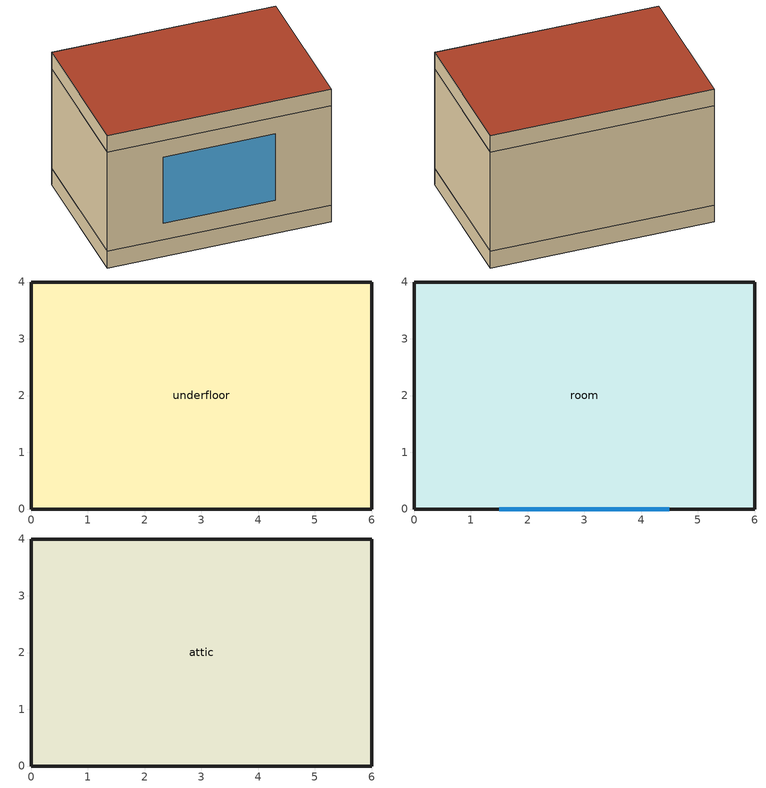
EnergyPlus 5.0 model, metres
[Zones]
underfloor
 floor ground (GROUND_FLOOR): 6,4 6,0 0,0 0,4 z0
 wall outside (EXT_WALL): 0,0 6,0 6,4 0,4 0,0 z0:0.5
 ceiling to room (ADJ_Floor_Insulation): 0,4 0,0 6,0 6,4 z0.5
room
 floor to underfloor (ADJ_Floor_Insulation): 6,4 6,0 0,0 0,4 z0.5
 wall outside (EXT_WALL): 6,0 6,4 0,4 0,0 6,0 z0.5:3.5
 window (EXT_WINDOW1): 1.5,0 4.5,0 z1:3
 ceiling to attic (ADJ_CEILING_Insulation): 0,4 0,0 6,0 6,4 z3.5
attic
 floor to room (ADJ_CEILING_Insulation): 6,4 6,0 0,0 0,4 z3.5
 wall outside (EXT_WALL): 0,0 6,0 6,4 0,4 0,0 z3.5:4
 roof outside (EXT_ROOF): 0,4 0,0 6,0 6,4 z4
[Building]
TRNSYS18: North Axis {deg}=0; Terrain=City; Loads Convergence Tolerance Value=0; Temperature Convergence Tolerance Value {deltaC}=0; Solar Distribution=FullInteriorAndExterior; Maximum Number of Warmup Days=0
[Site:Location]
not used: Latitude {deg}=0; Longitude {deg}=0; Time Zone {hr}=0; Elevation {m}=0
[Construction]
EXT_WALL; EXT_ROOF; GROUND_FLOOR; ADJ_CEILING_Insulation; ADJ_Floor_Insulation; EXT_WINDOW1: 
[WindowProperty:ShadingControl]
ESHADE=0; ESHADE=INPUT 1*MAX_ESHADE : SHADECNTRL=ESHADE_INTERNAL; ISHADE=INPUT 1*MAX_ISHADE : SHADECNTRL=ISHADE_INTERNAL
[SurfaceProperty:OtherSideCoefficients]
BOUNDARY=15; BOUNDARY=20; BOUNDARY=IDENTICAL; BOUNDARY=INPUT 1*TBOUNDARY; BOUNDARY=INPUT 1*TGROUND
[Zone] Multiplier=1
underfloor; room; attic
